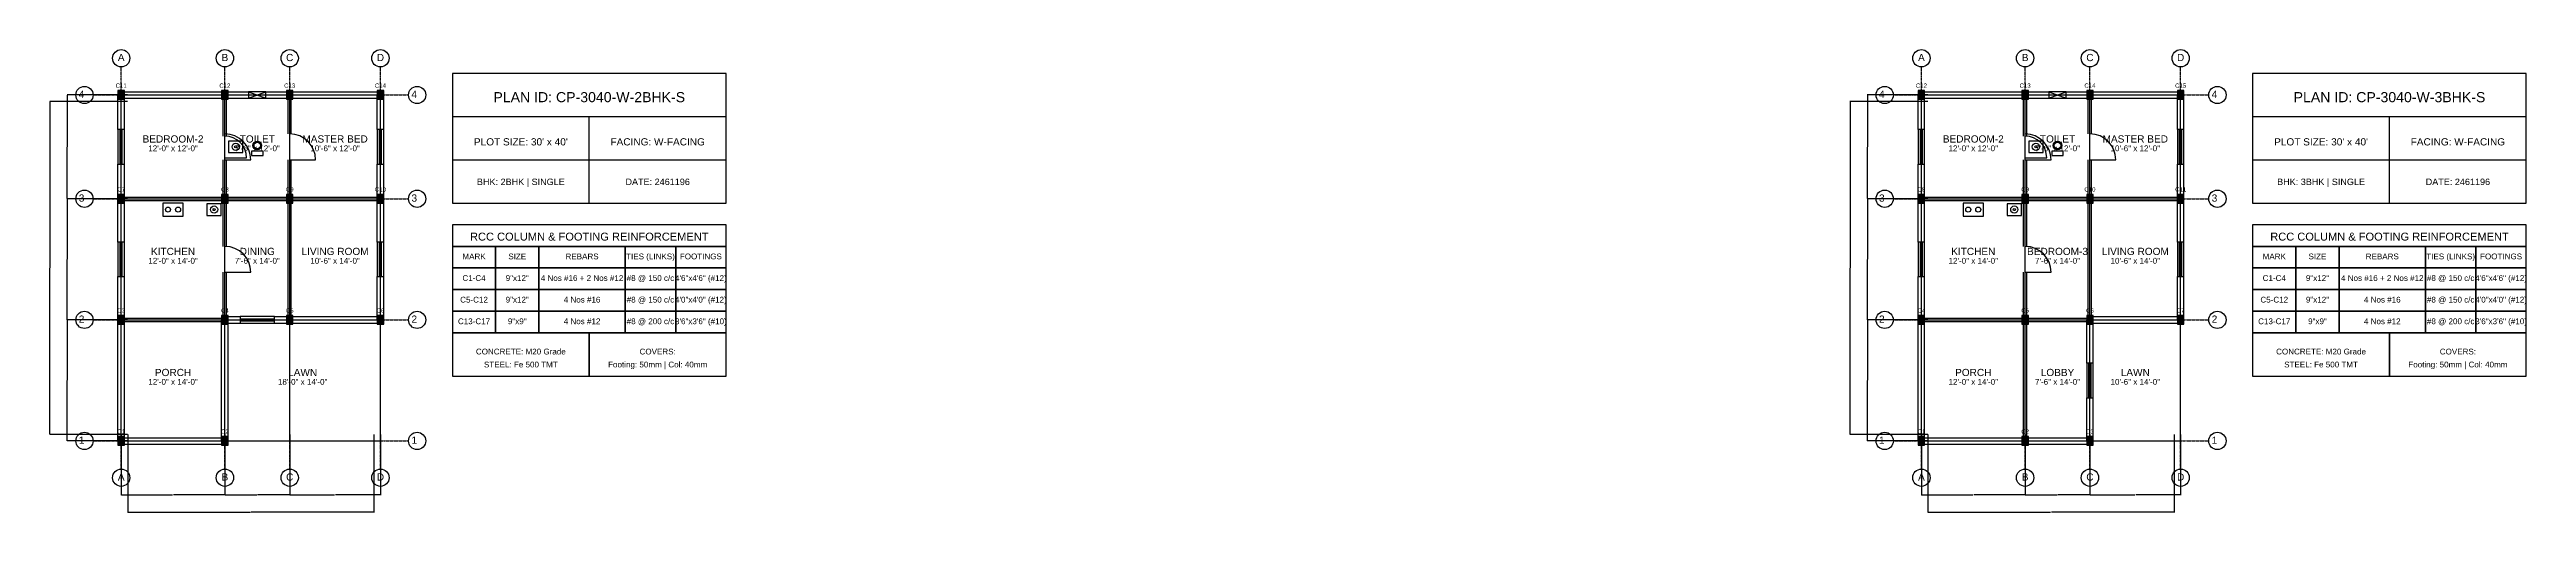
# Model space of a CAD drawing. Header units: inches. Extents: x -134 to 23580, y -99 to 23207.
# Drawn here: x 12400 to 15840, y 2401 to 3043 of the extents above; entities that cross this region are included whole.
import ezdxf
from ezdxf.enums import TextEntityAlignment as Align

# ---------------------------------------------------------------- set-up
doc = ezdxf.new("R2010")
doc.units = ezdxf.units.IN
doc.header["$MEASUREMENT"] = 0
doc.linetypes.add('CENTER', pattern=[2, 1.25, -0.25, 0.25, -0.25])
for name, color, linetype in [('A-COL-HATCH', 251, 'Continuous'), ('A-COLUMN', 1, 'Continuous'), ('A-DIM', 5, 'Continuous'), ('A-DOOR', 30, 'Continuous'), ('A-FIXTURE', 8, 'Continuous'), ('A-TEXT', 2, 'Continuous'), ('A-WALL-EXT', 7, 'Continuous'), ('A-WALL-INT', 9, 'Continuous'), ('A-WINDOW', 4, 'Continuous'), ('S-BEAM-FRAMING', 2, 'Continuous'), ('S-BUBBLE', 4, 'Continuous'), ('S-GRID-CENTER', 8, 'CENTER'), ('S-TABLE', 7, 'Continuous'), ('S-TEXT', 3, 'Continuous')]:
    doc.layers.add(name, color=color, linetype=linetype)
doc.styles.get("Standard").update_dxf_attribs({"font": 'arial.ttf'})
doc.dimstyles.get("Standard").update_dxf_attribs({"dimtxt": 0.18, "dimasz": 0.18, "dimexe": 0.18, "dimexo": 0.0625, "dimgap": 0.09, "dimtad": 0, "dimtih": 1, "dimtoh": 1, "dimdec": 4, "dimzin": 0, "dimdsep": 46, "dimtxsty": 'Standard', "dimcen": 0.09, "dimadec": 0, "dimazin": 0, "dimtfac": 1, "dimtdec": 4, "dimtofl": 0, "dimtmove": 0, "dimatfit": 3, "dimfxl": 1, "dimtolj": 1, "dimtzin": 0, "dimarcsym": 0})

# ---------------------------------------------------------------- blocks, each defined once
blk = doc.blocks.new('*D171')
at = {"layer": 'A-DIM', "color": 0, "lineweight": -2, "transparency": 16777216}
for p, q in [((12500, 2508.9), (12500, 2424.8)), ((12644, 2508.9), (12644, 2424.8)), ((12500.2, 2425), (12571.4, 2425)), ((12643.8, 2425), (12572.6, 2425))]:
    blk.add_line(p, q, dxfattribs=at)
at = {"layer": 'A-DIM', "color": 0, "transparency": 16777216}
for points in [[(12500.2, 2425), (12500.2, 2425), (12500, 2425)], [(12643.8, 2425), (12643.8, 2425), (12644, 2425)]]:
    blk.add_solid(points, dxfattribs=at)
at = {"layer": 'Defpoints', "color": 0, "transparency": 16777216}
for p in [(12500, 2509), (12644, 2509), (12644, 2425)]:
    blk.add_point(p, dxfattribs=at)
at = {"layer": 'A-DIM', "color": 0, "transparency": 16777216, "insert": (12572, 2425), "char_height": 0.18, "attachment_point": 5}
blk.add_mtext('\\A1;144.0000', dxfattribs=at)
blk = doc.blocks.new('*D172')
at = {"layer": 'A-DIM', "color": 0, "lineweight": -2, "transparency": 16777216}
for p, q in [((12644, 2508.9), (12644, 2424.8)), ((12734, 2508.9), (12734, 2424.8)), ((12644.2, 2425), (12688.5, 2425)), ((12733.8, 2425), (12689.5, 2425))]:
    blk.add_line(p, q, dxfattribs=at)
at = {"layer": 'A-DIM', "color": 0, "transparency": 16777216}
for points in [[(12644.2, 2425), (12644.2, 2425), (12644, 2425)], [(12733.8, 2425), (12733.8, 2425), (12734, 2425)]]:
    blk.add_solid(points, dxfattribs=at)
at = {"layer": 'Defpoints', "color": 0, "transparency": 16777216}
for p in [(12644, 2509), (12734, 2509), (12734, 2425)]:
    blk.add_point(p, dxfattribs=at)
at = {"layer": 'A-DIM', "color": 0, "transparency": 16777216, "insert": (12689, 2425), "char_height": 0.18, "attachment_point": 5}
blk.add_mtext('\\A1;90.0000', dxfattribs=at)
blk = doc.blocks.new('*D173')
at = {"layer": 'A-DIM', "color": 0, "lineweight": -2, "transparency": 16777216}
for p, q in [((12734, 2508.9), (12734, 2424.8)), ((12860, 2508.9), (12860, 2424.8)), ((12734.2, 2425), (12796.4, 2425)), ((12859.8, 2425), (12797.6, 2425))]:
    blk.add_line(p, q, dxfattribs=at)
at = {"layer": 'A-DIM', "color": 0, "transparency": 16777216}
for points in [[(12734.2, 2425), (12734.2, 2425), (12734, 2425)], [(12859.8, 2425), (12859.8, 2425), (12860, 2425)]]:
    blk.add_solid(points, dxfattribs=at)
at = {"layer": 'Defpoints', "color": 0, "transparency": 16777216}
for p in [(12734, 2509), (12860, 2509), (12860, 2425)]:
    blk.add_point(p, dxfattribs=at)
at = {"layer": 'A-DIM', "color": 0, "transparency": 16777216, "insert": (12797, 2425), "char_height": 0.18, "attachment_point": 5}
blk.add_mtext('\\A1;126.0000', dxfattribs=at)
blk = doc.blocks.new('*D174')
at = {"layer": 'A-DIM', "color": 0, "lineweight": -2, "transparency": 16777216}
for p, q in [((12509, 2508.9), (12509, 2400.8)), ((12851, 2508.9), (12851, 2400.8)), ((12509.2, 2401), (12679.4, 2401)), ((12850.8, 2401), (12680.6, 2401))]:
    blk.add_line(p, q, dxfattribs=at)
at = {"layer": 'A-DIM', "color": 0, "transparency": 16777216}
for points in [[(12509.2, 2401), (12509.2, 2401), (12509, 2401)], [(12850.8, 2401), (12850.8, 2401), (12851, 2401)]]:
    blk.add_solid(points, dxfattribs=at)
at = {"layer": 'Defpoints', "color": 0, "transparency": 16777216}
for p in [(12509, 2509), (12851, 2509), (12851, 2401)]:
    blk.add_point(p, dxfattribs=at)
at = {"layer": 'A-DIM', "color": 0, "transparency": 16777216, "insert": (12680, 2401), "char_height": 0.18, "attachment_point": 5}
blk.add_mtext('\\A1;342.0000', dxfattribs=at)
blk = doc.blocks.new('*D175')
at = {"layer": 'A-DIM', "color": 0, "lineweight": -2, "transparency": 16777216}
for p, q in [((12508.9, 2668), (12424.8, 2668)), ((12425, 2667.8), (12425, 2584.2)), ((12425, 2500.2), (12425, 2583.8)), ((12508.9, 2500), (12424.8, 2500))]:
    blk.add_line(p, q, dxfattribs=at)
at = {"layer": 'A-DIM', "color": 0, "transparency": 16777216}
for points in [[(12425, 2667.8), (12425, 2667.8), (12425, 2668)], [(12425, 2500.2), (12425, 2500.2), (12425, 2500)]]:
    blk.add_solid(points, dxfattribs=at)
at = {"layer": 'Defpoints', "color": 0, "transparency": 16777216}
for p in [(12425, 2668), (12509, 2668), (12509, 2500)]:
    blk.add_point(p, dxfattribs=at)
at = {"layer": 'A-DIM', "color": 0, "transparency": 16777216, "insert": (12425, 2584), "char_height": 0.18, "attachment_point": 5}
blk.add_mtext('\\A1;168.0000', dxfattribs=at)
blk = doc.blocks.new('*D176')
at = {"layer": 'A-DIM', "color": 0, "lineweight": -2, "transparency": 16777216}
for p, q in [((12508.9, 2836), (12424.8, 2836)), ((12425, 2835.8), (12425, 2752.2)), ((12425, 2668.2), (12425, 2751.8)), ((12508.9, 2668), (12424.8, 2668))]:
    blk.add_line(p, q, dxfattribs=at)
at = {"layer": 'A-DIM', "color": 0, "transparency": 16777216}
for points in [[(12425, 2835.8), (12425, 2835.8), (12425, 2836)], [(12425, 2668.2), (12425, 2668.2), (12425, 2668)]]:
    blk.add_solid(points, dxfattribs=at)
at = {"layer": 'Defpoints', "color": 0, "transparency": 16777216}
for p in [(12425, 2836), (12509, 2836), (12509, 2668)]:
    blk.add_point(p, dxfattribs=at)
at = {"layer": 'A-DIM', "color": 0, "transparency": 16777216, "insert": (12425, 2752), "char_height": 0.18, "attachment_point": 5}
blk.add_mtext('\\A1;168.0000', dxfattribs=at)
blk = doc.blocks.new('*D177')
at = {"layer": 'A-DIM', "color": 0, "lineweight": -2, "transparency": 16777216}
for p, q in [((12508.9, 2980), (12424.8, 2980)), ((12425, 2979.8), (12425, 2908.2)), ((12425, 2836.2), (12425, 2907.8)), ((12508.9, 2836), (12424.8, 2836))]:
    blk.add_line(p, q, dxfattribs=at)
at = {"layer": 'A-DIM', "color": 0, "transparency": 16777216}
for points in [[(12425, 2979.8), (12425, 2979.8), (12425, 2980)], [(12425, 2836.2), (12425, 2836.2), (12425, 2836)]]:
    blk.add_solid(points, dxfattribs=at)
at = {"layer": 'Defpoints', "color": 0, "transparency": 16777216}
for p in [(12425, 2980), (12509, 2980), (12509, 2836)]:
    blk.add_point(p, dxfattribs=at)
at = {"layer": 'A-DIM', "color": 0, "transparency": 16777216, "insert": (12425, 2908), "char_height": 0.18, "attachment_point": 5}
blk.add_mtext('\\A1;144.0000', dxfattribs=at)
blk = doc.blocks.new('*D178')
at = {"layer": 'A-DIM', "color": 0, "lineweight": -2, "transparency": 16777216}
for p, q in [((12508.9, 2971), (12400.8, 2971)), ((12401, 2970.8), (12401, 2740.2)), ((12401, 2509.2), (12401, 2739.8)), ((12508.9, 2509), (12400.8, 2509))]:
    blk.add_line(p, q, dxfattribs=at)
at = {"layer": 'A-DIM', "color": 0, "transparency": 16777216}
for points in [[(12401, 2970.8), (12401, 2970.8), (12401, 2971)], [(12401, 2509.2), (12401, 2509.2), (12401, 2509)]]:
    blk.add_solid(points, dxfattribs=at)
at = {"layer": 'Defpoints', "color": 0, "transparency": 16777216}
for p in [(12401, 2971), (12509, 2971), (12509, 2509)]:
    blk.add_point(p, dxfattribs=at)
at = {"layer": 'A-DIM', "color": 0, "transparency": 16777216, "insert": (12401, 2740), "char_height": 0.18, "attachment_point": 5}
blk.add_mtext('\\A1;462.0000', dxfattribs=at)
blk = doc.blocks.new('*D179')
at = {"layer": 'A-DIM', "color": 0, "lineweight": -2, "transparency": 16777216}
for p, q in [((15000, 2508.9), (15000, 2424.8)), ((15144, 2508.9), (15144, 2424.8)), ((15000.2, 2425), (15071.4, 2425)), ((15143.8, 2425), (15072.6, 2425))]:
    blk.add_line(p, q, dxfattribs=at)
at = {"layer": 'A-DIM', "color": 0, "transparency": 16777216}
for points in [[(15000.2, 2425), (15000.2, 2425), (15000, 2425)], [(15143.8, 2425), (15143.8, 2425), (15144, 2425)]]:
    blk.add_solid(points, dxfattribs=at)
at = {"layer": 'Defpoints', "color": 0, "transparency": 16777216}
for p in [(15000, 2509), (15144, 2509), (15144, 2425)]:
    blk.add_point(p, dxfattribs=at)
at = {"layer": 'A-DIM', "color": 0, "transparency": 16777216, "insert": (15072, 2425), "char_height": 0.18, "attachment_point": 5}
blk.add_mtext('\\A1;144.0000', dxfattribs=at)
blk = doc.blocks.new('*D180')
at = {"layer": 'A-DIM', "color": 0, "lineweight": -2, "transparency": 16777216}
for p, q in [((15144, 2508.9), (15144, 2424.8)), ((15234, 2508.9), (15234, 2424.8)), ((15144.2, 2425), (15188.5, 2425)), ((15233.8, 2425), (15189.5, 2425))]:
    blk.add_line(p, q, dxfattribs=at)
at = {"layer": 'A-DIM', "color": 0, "transparency": 16777216}
for points in [[(15144.2, 2425), (15144.2, 2425), (15144, 2425)], [(15233.8, 2425), (15233.8, 2425), (15234, 2425)]]:
    blk.add_solid(points, dxfattribs=at)
at = {"layer": 'Defpoints', "color": 0, "transparency": 16777216}
for p in [(15144, 2509), (15234, 2509), (15234, 2425)]:
    blk.add_point(p, dxfattribs=at)
at = {"layer": 'A-DIM', "color": 0, "transparency": 16777216, "insert": (15189, 2425), "char_height": 0.18, "attachment_point": 5}
blk.add_mtext('\\A1;90.0000', dxfattribs=at)
blk = doc.blocks.new('*D181')
at = {"layer": 'A-DIM', "color": 0, "lineweight": -2, "transparency": 16777216}
for p, q in [((15234, 2508.9), (15234, 2424.8)), ((15360, 2508.9), (15360, 2424.8)), ((15234.2, 2425), (15296.4, 2425)), ((15359.8, 2425), (15297.6, 2425))]:
    blk.add_line(p, q, dxfattribs=at)
at = {"layer": 'A-DIM', "color": 0, "transparency": 16777216}
for points in [[(15234.2, 2425), (15234.2, 2425), (15234, 2425)], [(15359.8, 2425), (15359.8, 2425), (15360, 2425)]]:
    blk.add_solid(points, dxfattribs=at)
at = {"layer": 'Defpoints', "color": 0, "transparency": 16777216}
for p in [(15234, 2509), (15360, 2509), (15360, 2425)]:
    blk.add_point(p, dxfattribs=at)
at = {"layer": 'A-DIM', "color": 0, "transparency": 16777216, "insert": (15297, 2425), "char_height": 0.18, "attachment_point": 5}
blk.add_mtext('\\A1;126.0000', dxfattribs=at)
blk = doc.blocks.new('*D182')
at = {"layer": 'A-DIM', "color": 0, "lineweight": -2, "transparency": 16777216}
for p, q in [((15009, 2508.9), (15009, 2400.8)), ((15351, 2508.9), (15351, 2400.8)), ((15009.2, 2401), (15179.4, 2401)), ((15350.8, 2401), (15180.6, 2401))]:
    blk.add_line(p, q, dxfattribs=at)
at = {"layer": 'A-DIM', "color": 0, "transparency": 16777216}
for points in [[(15009.2, 2401), (15009.2, 2401), (15009, 2401)], [(15350.8, 2401), (15350.8, 2401), (15351, 2401)]]:
    blk.add_solid(points, dxfattribs=at)
at = {"layer": 'Defpoints', "color": 0, "transparency": 16777216}
for p in [(15009, 2509), (15351, 2509), (15351, 2401)]:
    blk.add_point(p, dxfattribs=at)
at = {"layer": 'A-DIM', "color": 0, "transparency": 16777216, "insert": (15180, 2401), "char_height": 0.18, "attachment_point": 5}
blk.add_mtext('\\A1;342.0000', dxfattribs=at)
blk = doc.blocks.new('*D183')
at = {"layer": 'A-DIM', "color": 0, "lineweight": -2, "transparency": 16777216}
for p, q in [((15008.9, 2668), (14924.8, 2668)), ((14925, 2667.8), (14925, 2584.2)), ((14925, 2500.2), (14925, 2583.8)), ((15008.9, 2500), (14924.8, 2500))]:
    blk.add_line(p, q, dxfattribs=at)
at = {"layer": 'A-DIM', "color": 0, "transparency": 16777216}
for points in [[(14925, 2667.8), (14925, 2667.8), (14925, 2668)], [(14925, 2500.2), (14925, 2500.2), (14925, 2500)]]:
    blk.add_solid(points, dxfattribs=at)
at = {"layer": 'Defpoints', "color": 0, "transparency": 16777216}
for p in [(14925, 2668), (15009, 2668), (15009, 2500)]:
    blk.add_point(p, dxfattribs=at)
at = {"layer": 'A-DIM', "color": 0, "transparency": 16777216, "insert": (14925, 2584), "char_height": 0.18, "attachment_point": 5}
blk.add_mtext('\\A1;168.0000', dxfattribs=at)
blk = doc.blocks.new('*D184')
at = {"layer": 'A-DIM', "color": 0, "lineweight": -2, "transparency": 16777216}
for p, q in [((15008.9, 2836), (14924.8, 2836)), ((14925, 2835.8), (14925, 2752.2)), ((14925, 2668.2), (14925, 2751.8)), ((15008.9, 2668), (14924.8, 2668))]:
    blk.add_line(p, q, dxfattribs=at)
at = {"layer": 'A-DIM', "color": 0, "transparency": 16777216}
for points in [[(14925, 2835.8), (14925, 2835.8), (14925, 2836)], [(14925, 2668.2), (14925, 2668.2), (14925, 2668)]]:
    blk.add_solid(points, dxfattribs=at)
at = {"layer": 'Defpoints', "color": 0, "transparency": 16777216}
for p in [(14925, 2836), (15009, 2836), (15009, 2668)]:
    blk.add_point(p, dxfattribs=at)
at = {"layer": 'A-DIM', "color": 0, "transparency": 16777216, "insert": (14925, 2752), "char_height": 0.18, "attachment_point": 5}
blk.add_mtext('\\A1;168.0000', dxfattribs=at)
blk = doc.blocks.new('*D185')
at = {"layer": 'A-DIM', "color": 0, "lineweight": -2, "transparency": 16777216}
for p, q in [((15008.9, 2980), (14924.8, 2980)), ((14925, 2979.8), (14925, 2908.2)), ((14925, 2836.2), (14925, 2907.8)), ((15008.9, 2836), (14924.8, 2836))]:
    blk.add_line(p, q, dxfattribs=at)
at = {"layer": 'A-DIM', "color": 0, "transparency": 16777216}
for points in [[(14925, 2979.8), (14925, 2979.8), (14925, 2980)], [(14925, 2836.2), (14925, 2836.2), (14925, 2836)]]:
    blk.add_solid(points, dxfattribs=at)
at = {"layer": 'Defpoints', "color": 0, "transparency": 16777216}
for p in [(14925, 2980), (15009, 2980), (15009, 2836)]:
    blk.add_point(p, dxfattribs=at)
at = {"layer": 'A-DIM', "color": 0, "transparency": 16777216, "insert": (14925, 2908), "char_height": 0.18, "attachment_point": 5}
blk.add_mtext('\\A1;144.0000', dxfattribs=at)
blk = doc.blocks.new('*D186')
at = {"layer": 'A-DIM', "color": 0, "lineweight": -2, "transparency": 16777216}
for p, q in [((15008.9, 2971), (14900.8, 2971)), ((14901, 2970.8), (14901, 2740.2)), ((14901, 2509.2), (14901, 2739.8)), ((15008.9, 2509), (14900.8, 2509))]:
    blk.add_line(p, q, dxfattribs=at)
at = {"layer": 'A-DIM', "color": 0, "transparency": 16777216}
for points in [[(14901, 2970.8), (14901, 2970.8), (14901, 2971)], [(14901, 2509.2), (14901, 2509.2), (14901, 2509)]]:
    blk.add_solid(points, dxfattribs=at)
at = {"layer": 'Defpoints', "color": 0, "transparency": 16777216}
for p in [(14901, 2971), (15009, 2971), (15009, 2509)]:
    blk.add_point(p, dxfattribs=at)
at = {"layer": 'A-DIM', "color": 0, "transparency": 16777216, "insert": (14901, 2740), "char_height": 0.18, "attachment_point": 5}
blk.add_mtext('\\A1;462.0000', dxfattribs=at)

msp = doc.modelspace()

# ---------------------------------------------------------------- linework, layer by layer
at = {"layer": 'A-COL-HATCH'}
for points in [[(12495.5, 2974), (12504.5, 2974), (12495.5, 2986), (12504.5, 2986)], [(12639.5, 2974), (12648.5, 2974), (12639.5, 2986), (12648.5, 2986)], [(12729.5, 2974), (12738.5, 2974), (12729.5, 2986), (12738.5, 2986)], [(12855.5, 2974), (12864.5, 2974), (12855.5, 2986), (12864.5, 2986)], [(14995.5, 2974), (15004.5, 2974), (14995.5, 2986), (15004.5, 2986)], [(15139.5, 2974), (15148.5, 2974), (15139.5, 2986), (15148.5, 2986)], [(15229.5, 2974), (15238.5, 2974), (15229.5, 2986), (15238.5, 2986)], [(15355.5, 2974), (15364.5, 2974), (15355.5, 2986), (15364.5, 2986)], [(12495.5, 2830), (12504.5, 2830), (12495.5, 2842), (12504.5, 2842)], [(12639.5, 2830), (12648.5, 2830), (12639.5, 2842), (12648.5, 2842)], [(12729.5, 2830), (12738.5, 2830), (12729.5, 2842), (12738.5, 2842)], [(12855.5, 2830), (12864.5, 2830), (12855.5, 2842), (12864.5, 2842)], [(14995.5, 2830), (15004.5, 2830), (14995.5, 2842), (15004.5, 2842)], [(15139.5, 2830), (15148.5, 2830), (15139.5, 2842), (15148.5, 2842)], [(15229.5, 2830), (15238.5, 2830), (15229.5, 2842), (15238.5, 2842)], [(15355.5, 2830), (15364.5, 2830), (15355.5, 2842), (15364.5, 2842)], [(12495.5, 2662), (12504.5, 2662), (12495.5, 2674), (12504.5, 2674)], [(12639.5, 2662), (12648.5, 2662), (12639.5, 2674), (12648.5, 2674)], [(12729.5, 2662), (12738.5, 2662), (12729.5, 2674), (12738.5, 2674)], [(12855.5, 2662), (12864.5, 2662), (12855.5, 2674), (12864.5, 2674)], [(14995.5, 2662), (15004.5, 2662), (14995.5, 2674), (15004.5, 2674)], [(15139.5, 2662), (15148.5, 2662), (15139.5, 2674), (15148.5, 2674)], [(15229.5, 2662), (15238.5, 2662), (15229.5, 2674), (15238.5, 2674)], [(15355.5, 2662), (15364.5, 2662), (15355.5, 2674), (15364.5, 2674)], [(12495.5, 2494), (12504.5, 2494), (12495.5, 2506), (12504.5, 2506)], [(12639.5, 2494), (12648.5, 2494), (12639.5, 2506), (12648.5, 2506)], [(14995.5, 2494), (15004.5, 2494), (14995.5, 2506), (15004.5, 2506)], [(15139.5, 2494), (15148.5, 2494), (15139.5, 2506), (15148.5, 2506)], [(15229.5, 2494), (15238.5, 2494), (15229.5, 2506), (15238.5, 2506)]]:
    msp.add_solid(points, dxfattribs=at)
at = {"layer": 'A-COLUMN'}
for points in [[(12495.5, 2974), (12504.5, 2974), (12504.5, 2986), (12495.5, 2986)], [(12639.5, 2974), (12648.5, 2974), (12648.5, 2986), (12639.5, 2986)], [(12729.5, 2974), (12738.5, 2974), (12738.5, 2986), (12729.5, 2986)], [(12855.5, 2974), (12864.5, 2974), (12864.5, 2986), (12855.5, 2986)], [(14995.5, 2974), (15004.5, 2974), (15004.5, 2986), (14995.5, 2986)], [(15139.5, 2974), (15148.5, 2974), (15148.5, 2986), (15139.5, 2986)], [(15229.5, 2974), (15238.5, 2974), (15238.5, 2986), (15229.5, 2986)], [(15355.5, 2974), (15364.5, 2974), (15364.5, 2986), (15355.5, 2986)], [(12495.5, 2830), (12504.5, 2830), (12504.5, 2842), (12495.5, 2842)], [(12639.5, 2830), (12648.5, 2830), (12648.5, 2842), (12639.5, 2842)], [(12729.5, 2830), (12738.5, 2830), (12738.5, 2842), (12729.5, 2842)], [(12855.5, 2830), (12864.5, 2830), (12864.5, 2842), (12855.5, 2842)], [(14995.5, 2830), (15004.5, 2830), (15004.5, 2842), (14995.5, 2842)], [(15139.5, 2830), (15148.5, 2830), (15148.5, 2842), (15139.5, 2842)], [(15229.5, 2830), (15238.5, 2830), (15238.5, 2842), (15229.5, 2842)], [(15355.5, 2830), (15364.5, 2830), (15364.5, 2842), (15355.5, 2842)], [(12495.5, 2662), (12504.5, 2662), (12504.5, 2674), (12495.5, 2674)], [(12639.5, 2662), (12648.5, 2662), (12648.5, 2674), (12639.5, 2674)], [(12729.5, 2662), (12738.5, 2662), (12738.5, 2674), (12729.5, 2674)], [(12855.5, 2662), (12864.5, 2662), (12864.5, 2674), (12855.5, 2674)], [(14995.5, 2662), (15004.5, 2662), (15004.5, 2674), (14995.5, 2674)], [(15139.5, 2662), (15148.5, 2662), (15148.5, 2674), (15139.5, 2674)], [(15229.5, 2662), (15238.5, 2662), (15238.5, 2674), (15229.5, 2674)], [(15355.5, 2662), (15364.5, 2662), (15364.5, 2674), (15355.5, 2674)], [(12495.5, 2494), (12504.5, 2494), (12504.5, 2506), (12495.5, 2506)], [(12639.5, 2494), (12648.5, 2494), (12648.5, 2506), (12639.5, 2506)], [(14995.5, 2494), (15004.5, 2494), (15004.5, 2506), (14995.5, 2506)], [(15139.5, 2494), (15148.5, 2494), (15148.5, 2506), (15139.5, 2506)], [(15229.5, 2494), (15238.5, 2494), (15238.5, 2506), (15229.5, 2506)]]:
    msp.add_lwpolyline(points, close=True, dxfattribs=at)
at = {"layer": 'A-DOOR'}
for p, q in [((12644, 2893), (12674, 2893)), ((12644, 2890), (12680, 2890)), ((12734, 2890), (12770, 2890)), ((15144, 2893), (15174, 2893)), ((15144, 2890), (15180, 2890)), ((15234, 2890), (15270, 2890)), ((12644, 2734), (12680, 2734)), ((15144, 2734), (15180, 2734)), ((15144, 2734), (15180, 2734))]:
    msp.add_line(p, q, dxfattribs=at)
for centre, radius in [((12644, 2890), 36), ((12734, 2890), 36), ((15144, 2890), 36), ((15234, 2890), 36), ((12644, 2893), 30), ((15144, 2893), 30), ((12644, 2734), 36), ((15144, 2734), 36), ((15144, 2734), 36)]:
    msp.add_arc(centre, radius, 0, 90, dxfattribs=at)
at = {"layer": 'A-FIXTURE'}
for points in [[(12649, 2900), (12669, 2900), (12669, 2916), (12649, 2916)], [(12681, 2896), (12697, 2896), (12697, 2902), (12681, 2902)], [(15149, 2900), (15169, 2900), (15169, 2916), (15149, 2916)], [(15181, 2896), (15197, 2896), (15197, 2902), (15181, 2902)], [(12558, 2812), (12586, 2812), (12586, 2830), (12558, 2830)], [(12619, 2813), (12639, 2813), (12639, 2829), (12619, 2829)], [(15058, 2812), (15086, 2812), (15086, 2830), (15058, 2830)], [(15119, 2813), (15139, 2813), (15139, 2829), (15119, 2829)]]:
    msp.add_lwpolyline(points, close=True, dxfattribs=at)
for centre, radius in [((12659, 2908), 5), ((12659, 2908), 1.5), ((12689, 2910), 6), ((12689, 2910), 4.5), ((15159, 2908), 5), ((15159, 2908), 1.5), ((15189, 2910), 6), ((15189, 2910), 4.5), ((12565, 2821), 3.5), ((12579, 2821), 3.5), ((12629, 2821), 5), ((12629, 2821), 1.5), ((15065, 2821), 3.5), ((15079, 2821), 3.5), ((15129, 2821), 5), ((15129, 2821), 1.5)]:
    msp.add_circle(centre, radius, dxfattribs=at)
at = {"layer": 'A-WALL-EXT'}
for p, q in [((12495.5, 2932), (12495.5, 2980)), ((12500, 2984.5), (12644, 2984.5)), ((12500, 2975.5), (12644, 2975.5)), ((12504.5, 2932), (12504.5, 2980)), ((12644, 2984.5), (12677, 2984.5)), ((12644, 2975.5), (12677, 2975.5)), ((12701, 2984.5), (12734, 2984.5)), ((12701, 2975.5), (12734, 2975.5)), ((12734, 2984.5), (12860, 2984.5)), ((12734, 2975.5), (12860, 2975.5)), ((12855.5, 2932), (12855.5, 2980)), ((12864.5, 2932), (12864.5, 2980)), ((14995.5, 2932), (14995.5, 2980)), ((15000, 2984.5), (15144, 2984.5)), ((15000, 2975.5), (15144, 2975.5)), ((15004.5, 2932), (15004.5, 2980)), ((15144, 2984.5), (15177, 2984.5)), ((15144, 2975.5), (15177, 2975.5)), ((15201, 2984.5), (15234, 2984.5)), ((15201, 2975.5), (15234, 2975.5)), ((15234, 2984.5), (15360, 2984.5)), ((15234, 2975.5), (15360, 2975.5)), ((15355.5, 2932), (15355.5, 2980)), ((15364.5, 2932), (15364.5, 2980)), ((12960, 2950), (13340, 2950)), ((13150, 2830), (13150, 2950)), ((15460, 2950), (15840, 2950)), ((15650, 2830), (15650, 2950)), ((12960, 2890), (13340, 2890)), ((15460, 2890), (15840, 2890)), ((12495.5, 2836), (12495.5, 2884)), ((12504.5, 2836), (12504.5, 2884)), ((12855.5, 2836), (12855.5, 2884)), ((12864.5, 2836), (12864.5, 2884)), ((14995.5, 2836), (14995.5, 2884)), ((15004.5, 2836), (15004.5, 2884)), ((15355.5, 2836), (15355.5, 2884)), ((15364.5, 2836), (15364.5, 2884)), ((12495.5, 2776), (12495.5, 2836)), ((12504.5, 2776), (12504.5, 2836)), ((12855.5, 2776), (12855.5, 2836)), ((12864.5, 2776), (12864.5, 2836)), ((14995.5, 2776), (14995.5, 2836)), ((15004.5, 2776), (15004.5, 2836)), ((15355.5, 2776), (15355.5, 2836)), ((15364.5, 2776), (15364.5, 2836)), ((12495.5, 2668), (12495.5, 2728)), ((12504.5, 2668), (12504.5, 2728)), ((12855.5, 2668), (12855.5, 2728)), ((12864.5, 2668), (12864.5, 2728)), ((14995.5, 2668), (14995.5, 2728)), ((15004.5, 2668), (15004.5, 2728)), ((15355.5, 2668), (15355.5, 2728)), ((15364.5, 2668), (15364.5, 2728)), ((12495.5, 2500), (12495.5, 2668)), ((12504.5, 2500), (12504.5, 2668)), ((12639.5, 2500), (12639.5, 2668)), ((12644, 2672.5), (12665, 2672.5)), ((12644, 2663.5), (12665, 2663.5)), ((12648.5, 2500), (12648.5, 2668)), ((12713, 2672.5), (12734, 2672.5)), ((12713, 2663.5), (12734, 2663.5)), ((12734, 2672.5), (12860, 2672.5)), ((12734, 2663.5), (12860, 2663.5)), ((14995.5, 2500), (14995.5, 2668)), ((15004.5, 2500), (15004.5, 2668)), ((15229.5, 2608), (15229.5, 2668)), ((15234, 2672.5), (15360, 2672.5)), ((15234, 2663.5), (15360, 2663.5)), ((15238.5, 2608), (15238.5, 2668)), ((15229.5, 2500), (15229.5, 2560)), ((15238.5, 2500), (15238.5, 2560)), ((12500, 2504.5), (12644, 2504.5)), ((12500, 2495.5), (12644, 2495.5)), ((15000, 2504.5), (15144, 2504.5)), ((15000, 2495.5), (15144, 2495.5)), ((15144, 2504.5), (15234, 2504.5)), ((15144, 2495.5), (15234, 2495.5))]:
    msp.add_line(p, q, dxfattribs=at)
for points in [[(12960, 2830), (13340, 2830), (13340, 3010), (12960, 3010)], [(15460, 2830), (15840, 2830), (15840, 3010), (15460, 3010)]]:
    msp.add_lwpolyline(points, close=True, dxfattribs=at)
at = {"layer": 'A-WALL-INT'}
for p, q in [((12641.75, 2923), (12641.75, 2980)), ((12646.25, 2923), (12646.25, 2980)), ((12731.75, 2926), (12731.75, 2980)), ((12736.25, 2926), (12736.25, 2980)), ((15141.75, 2923), (15141.75, 2980)), ((15146.25, 2923), (15146.25, 2980)), ((15231.75, 2926), (15231.75, 2980)), ((15236.25, 2926), (15236.25, 2980)), ((12641.75, 2836), (12641.75, 2890)), ((12646.25, 2836), (12646.25, 2890)), ((12731.75, 2836), (12731.75, 2890)), ((12736.25, 2836), (12736.25, 2890)), ((15141.75, 2836), (15141.75, 2890)), ((15146.25, 2836), (15146.25, 2890)), ((15231.75, 2836), (15231.75, 2890)), ((15236.25, 2836), (15236.25, 2890)), ((12500, 2838.25), (12644, 2838.25)), ((12500, 2833.75), (12644, 2833.75)), ((12641.75, 2770), (12641.75, 2836)), ((12644, 2838.25), (12734, 2838.25)), ((12644, 2833.75), (12734, 2833.75)), ((12646.25, 2770), (12646.25, 2836)), ((12731.75, 2668), (12731.75, 2836)), ((12734, 2838.25), (12860, 2838.25)), ((12734, 2833.75), (12860, 2833.75)), ((12736.25, 2668), (12736.25, 2836)), ((15000, 2838.25), (15144, 2838.25)), ((15000, 2833.75), (15144, 2833.75)), ((15141.75, 2770), (15141.75, 2836)), ((15144, 2838.25), (15234, 2838.25)), ((15144, 2833.75), (15234, 2833.75)), ((15146.25, 2770), (15146.25, 2836)), ((15231.75, 2668), (15231.75, 2836)), ((15234, 2838.25), (15360, 2838.25)), ((15234, 2833.75), (15360, 2833.75)), ((15236.25, 2668), (15236.25, 2836)), ((12641.75, 2668), (12641.75, 2734)), ((12646.25, 2668), (12646.25, 2734)), ((15141.75, 2668), (15141.75, 2734)), ((15146.25, 2668), (15146.25, 2734)), ((12500, 2670.25), (12644, 2670.25)), ((12500, 2665.75), (12644, 2665.75)), ((15000, 2670.25), (15144, 2670.25)), ((15000, 2665.75), (15144, 2665.75)), ((15141.75, 2500), (15141.75, 2668)), ((15144, 2670.25), (15234, 2670.25)), ((15144, 2665.75), (15234, 2665.75)), ((15146.25, 2500), (15146.25, 2668))]:
    msp.add_line(p, q, dxfattribs=at)
at = {"layer": 'A-WINDOW'}
for p, q in [((12677, 2975.5), (12701, 2984.5)), ((12677, 2984.5), (12701, 2975.5)), ((15177, 2975.5), (15201, 2984.5)), ((15177, 2984.5), (15201, 2975.5)), ((12498.5, 2884), (12498.5, 2932)), ((12501.5, 2884), (12501.5, 2932)), ((12858.5, 2884), (12858.5, 2932)), ((12861.5, 2884), (12861.5, 2932)), ((14998.5, 2884), (14998.5, 2932)), ((15001.5, 2884), (15001.5, 2932)), ((15358.5, 2884), (15358.5, 2932)), ((15361.5, 2884), (15361.5, 2932)), ((12498.5, 2728), (12498.5, 2776)), ((12501.5, 2728), (12501.5, 2776)), ((12858.5, 2728), (12858.5, 2776)), ((12861.5, 2728), (12861.5, 2776)), ((14998.5, 2728), (14998.5, 2776)), ((15001.5, 2728), (15001.5, 2776)), ((15358.5, 2728), (15358.5, 2776)), ((15361.5, 2728), (15361.5, 2776)), ((12665, 2669.5), (12713, 2669.5)), ((12665, 2666.5), (12713, 2666.5)), ((15232.5, 2560), (15232.5, 2608)), ((15235.5, 2560), (15235.5, 2608))]:
    msp.add_line(p, q, dxfattribs=at)
for points in [[(12677, 2975.5), (12701, 2975.5), (12701, 2984.5), (12677, 2984.5)], [(15177, 2975.5), (15201, 2975.5), (15201, 2984.5), (15177, 2984.5)], [(12495.5, 2884), (12504.5, 2884), (12504.5, 2932), (12495.5, 2932)], [(12855.5, 2884), (12864.5, 2884), (12864.5, 2932), (12855.5, 2932)], [(14995.5, 2884), (15004.5, 2884), (15004.5, 2932), (14995.5, 2932)], [(15355.5, 2884), (15364.5, 2884), (15364.5, 2932), (15355.5, 2932)], [(12495.5, 2728), (12504.5, 2728), (12504.5, 2776), (12495.5, 2776)], [(12855.5, 2728), (12864.5, 2728), (12864.5, 2776), (12855.5, 2776)], [(14995.5, 2728), (15004.5, 2728), (15004.5, 2776), (14995.5, 2776)], [(15355.5, 2728), (15364.5, 2728), (15364.5, 2776), (15355.5, 2776)], [(12665, 2663.5), (12713, 2663.5), (12713, 2672.5), (12665, 2672.5)], [(15229.5, 2560), (15238.5, 2560), (15238.5, 2608), (15229.5, 2608)]]:
    msp.add_lwpolyline(points, close=True, dxfattribs=at)
at = {"layer": 'S-BEAM-FRAMING'}
for p, q in [((12500, 2500), (12500, 2980)), ((12500, 2980), (12860, 2980)), ((12644, 2500), (12644, 2980)), ((12734, 2500), (12734, 2980)), ((12860, 2500), (12860, 2980)), ((15000, 2500), (15000, 2980)), ((15000, 2980), (15360, 2980)), ((15144, 2500), (15144, 2980)), ((15234, 2500), (15234, 2980)), ((15360, 2500), (15360, 2980)), ((12500, 2836), (12860, 2836)), ((15000, 2836), (15360, 2836)), ((12500, 2668), (12860, 2668)), ((15000, 2668), (15360, 2668)), ((12500, 2500), (12860, 2500)), ((15000, 2500), (15360, 2500))]:
    msp.add_line(p, q, dxfattribs=at)
at = {"layer": 'S-BUBBLE'}
for centre in [(12500, 3031), (12644, 3031), (12734, 3031), (12860, 3031), (15000, 3031), (15144, 3031), (15234, 3031), (15360, 3031), (12449, 2980), (12911, 2980), (14949, 2980), (15411, 2980), (12449, 2836), (12911, 2836), (14949, 2836), (15411, 2836), (12449, 2668), (12911, 2668), (14949, 2668), (15411, 2668), (12449, 2500), (12911, 2500), (14949, 2500), (15411, 2500), (12500, 2449), (12644, 2449), (12734, 2449), (12860, 2449), (15000, 2449), (15144, 2449), (15234, 2449), (15360, 2449)]:
    msp.add_circle(centre, 12, dxfattribs=at)
at = {"layer": 'S-GRID-CENTER'}
for p, q in [((12500, 2461), (12500, 3019)), ((12644, 2461), (12644, 3019)), ((12734, 2461), (12734, 3019)), ((12860, 2461), (12860, 3019)), ((15000, 2461), (15000, 3019)), ((15144, 2461), (15144, 3019)), ((15234, 2461), (15234, 3019)), ((15360, 2461), (15360, 3019)), ((12461, 2980), (12899, 2980)), ((14961, 2980), (15399, 2980)), ((12461, 2836), (12899, 2836)), ((14961, 2836), (15399, 2836)), ((12461, 2668), (12899, 2668)), ((14961, 2668), (15399, 2668)), ((12461, 2500), (12899, 2500)), ((14961, 2500), (15399, 2500))]:
    msp.add_line(p, q, dxfattribs=at)
at = {"layer": 'S-TABLE'}
for points in [[(12960, 2770), (13340, 2770), (13340, 2800), (12960, 2800)], [(15460, 2770), (15840, 2770), (15840, 2800), (15460, 2800)], [(12960, 2740), (13020, 2740), (13020, 2770), (12960, 2770)], [(13020, 2740), (13080, 2740), (13080, 2770), (13020, 2770)], [(13080, 2740), (13200, 2740), (13200, 2770), (13080, 2770)], [(13200, 2740), (13270, 2740), (13270, 2770), (13200, 2770)], [(13270, 2740), (13340, 2740), (13340, 2770), (13270, 2770)], [(15460, 2740), (15520, 2740), (15520, 2770), (15460, 2770)], [(15520, 2740), (15580, 2740), (15580, 2770), (15520, 2770)], [(15580, 2740), (15700, 2740), (15700, 2770), (15580, 2770)], [(15700, 2740), (15770, 2740), (15770, 2770), (15700, 2770)], [(15770, 2740), (15840, 2740), (15840, 2770), (15770, 2770)], [(12960, 2710), (13020, 2710), (13020, 2740), (12960, 2740)], [(13020, 2710), (13080, 2710), (13080, 2740), (13020, 2740)], [(13080, 2710), (13200, 2710), (13200, 2740), (13080, 2740)], [(13200, 2710), (13270, 2710), (13270, 2740), (13200, 2740)], [(13270, 2710), (13340, 2710), (13340, 2740), (13270, 2740)], [(15460, 2710), (15520, 2710), (15520, 2740), (15460, 2740)], [(15520, 2710), (15580, 2710), (15580, 2740), (15520, 2740)], [(15580, 2710), (15700, 2710), (15700, 2740), (15580, 2740)], [(15700, 2710), (15770, 2710), (15770, 2740), (15700, 2740)], [(15770, 2710), (15840, 2710), (15840, 2740), (15770, 2740)], [(12960, 2680), (13020, 2680), (13020, 2710), (12960, 2710)], [(13020, 2680), (13080, 2680), (13080, 2710), (13020, 2710)], [(13080, 2680), (13200, 2680), (13200, 2710), (13080, 2710)], [(13200, 2680), (13270, 2680), (13270, 2710), (13200, 2710)], [(13270, 2680), (13340, 2680), (13340, 2710), (13270, 2710)], [(15460, 2680), (15520, 2680), (15520, 2710), (15460, 2710)], [(15520, 2680), (15580, 2680), (15580, 2710), (15520, 2710)], [(15580, 2680), (15700, 2680), (15700, 2710), (15580, 2710)], [(15700, 2680), (15770, 2680), (15770, 2710), (15700, 2710)], [(15770, 2680), (15840, 2680), (15840, 2710), (15770, 2710)], [(12960, 2650), (13020, 2650), (13020, 2680), (12960, 2680)], [(12960, 2590), (13150, 2590), (13150, 2650), (12960, 2650)], [(13020, 2650), (13080, 2650), (13080, 2680), (13020, 2680)], [(13080, 2650), (13200, 2650), (13200, 2680), (13080, 2680)], [(13150, 2590), (13340, 2590), (13340, 2650), (13150, 2650)], [(13200, 2650), (13270, 2650), (13270, 2680), (13200, 2680)], [(13270, 2650), (13340, 2650), (13340, 2680), (13270, 2680)], [(15460, 2650), (15520, 2650), (15520, 2680), (15460, 2680)], [(15460, 2590), (15650, 2590), (15650, 2650), (15460, 2650)], [(15520, 2650), (15580, 2650), (15580, 2680), (15520, 2680)], [(15580, 2650), (15700, 2650), (15700, 2680), (15580, 2680)], [(15650, 2590), (15840, 2590), (15840, 2650), (15650, 2650)], [(15700, 2650), (15770, 2650), (15770, 2680), (15700, 2680)], [(15770, 2650), (15840, 2650), (15840, 2680), (15770, 2680)]]:
    msp.add_lwpolyline(points, close=True, dxfattribs=at)

# ---------------------------------------------------------------- texts
at = {"layer": 'A-TEXT'}
for s, height, p in [('C11', 6, (12500, 2990)), ('C12', 6, (12644, 2990)), ('C13', 6, (12734, 2990)), ('C14', 6, (12860, 2990)), ('C12', 6, (15000, 2990)), ('C13', 6, (15144, 2990)), ('C14', 6, (15234, 2990)), ('C15', 6, (15360, 2990)), ('PLAN ID: CP-3040-W-2BHK-S', 14, (13150, 2970)), ('PLAN ID: CP-3040-W-3BHK-S', 14, (15650, 2970)), ('BEDROOM-2', 10, (12572, 2914)), ('TOILET', 10, (12689, 2914)), ('MASTER BED', 10, (12797, 2914)), ('BEDROOM-2', 10, (15072, 2914)), ('TOILET', 10, (15189, 2914)), ('MASTER BED', 10, (15297, 2914)), ('12\'-0" x 12\'-0"', 8, (12572, 2902)), ('7\'-6" x 12\'-0"', 8, (12689, 2902)), ('10\'-6" x 12\'-0"', 8, (12797, 2902)), ("PLOT SIZE: 30' x 40'", 10, (13055, 2910)), ('FACING: W-FACING', 10, (13245, 2910)), ('12\'-0" x 12\'-0"', 8, (15072, 2902)), ('7\'-6" x 12\'-0"', 8, (15189, 2902)), ('10\'-6" x 12\'-0"', 8, (15297, 2902)), ("PLOT SIZE: 30' x 40'", 10, (15555, 2910)), ('FACING: W-FACING', 10, (15745, 2910)), ('BHK: 2BHK | SINGLE', 9, (13055, 2855)), ('DATE: 2461196', 9, (13245, 2855)), ('BHK: 3BHK | SINGLE', 9, (15555, 2855)), ('DATE: 2461196', 9, (15745, 2855)), ('C7', 6, (12500, 2846)), ('C8', 6, (12644, 2846)), ('C9', 6, (12734, 2846)), ('C10', 6, (12860, 2846)), ('C8', 6, (15000, 2846)), ('C9', 6, (15144, 2846)), ('C10', 6, (15234, 2846)), ('C11', 6, (15360, 2846)), ('12\'-0" x 14\'-0"', 8, (12572, 2746)), ('KITCHEN', 10, (12572, 2758)), ('7\'-6" x 14\'-0"', 8, (12689, 2746)), ('DINING', 10, (12689, 2758)), ('LIVING ROOM', 10, (12797, 2758)), ('10\'-6" x 14\'-0"', 8, (12797, 2746)), ('12\'-0" x 14\'-0"', 8, (15072, 2746)), ('KITCHEN', 10, (15072, 2758)), ('BEDROOM-3', 10, (15189, 2758)), ('7\'-6" x 14\'-0"', 8, (15189, 2746)), ('LIVING ROOM', 10, (15297, 2758)), ('10\'-6" x 14\'-0"', 8, (15297, 2746)), ('C3', 6, (12500, 2678)), ('C4', 6, (12644, 2678)), ('C5', 6, (12734, 2678)), ('C6', 6, (12860, 2678)), ('C4', 6, (15000, 2678)), ('C5', 6, (15144, 2678)), ('C6', 6, (15234, 2678)), ('C7', 6, (15360, 2678)), ('12\'-0" x 14\'-0"', 8, (12572, 2578)), ('PORCH', 10, (12572, 2590)), ('18\'-0" x 14\'-0"', 8, (12752, 2578)), ('LAWN', 10, (12752, 2590)), ('12\'-0" x 14\'-0"', 8, (15072, 2578)), ('PORCH', 10, (15072, 2590)), ('7\'-6" x 14\'-0"', 8, (15189, 2578)), ('LOBBY', 10, (15189, 2590)), ('10\'-6" x 14\'-0"', 8, (15297, 2578)), ('LAWN', 10, (15297, 2590)), ('C1', 6, (12500, 2510)), ('C2', 6, (12644, 2510)), ('C1', 6, (15000, 2510)), ('C2', 6, (15144, 2510)), ('C3', 6, (15234, 2510))]:
    msp.add_text(s, height=height, dxfattribs=at).set_placement(p, align=Align.CENTER)
at = {"layer": 'S-TEXT'}
for s, height, p in [('A', 10, (12500, 3027)), ('B', 10, (12644, 3027)), ('C', 10, (12734, 3027)), ('D', 10, (12860, 3027)), ('A', 10, (15000, 3027)), ('B', 10, (15144, 3027)), ('C', 10, (15234, 3027)), ('D', 10, (15360, 3027)), ('4', 10, (12445, 2976)), ('4', 10, (12907, 2976)), ('4', 10, (14945, 2976)), ('4', 10, (15407, 2976)), ('3', 10, (12445, 2832)), ('3', 10, (12907, 2832)), ('3', 10, (14945, 2832)), ('3', 10, (15407, 2832)), ('RCC COLUMN & FOOTING REINFORCEMENT', 11, (13150, 2778)), ('RCC COLUMN & FOOTING REINFORCEMENT', 11, (15650, 2778)), ('MARK', 8, (12990, 2752)), ('SIZE', 8, (13050, 2752)), ('REBARS', 8, (13140, 2752)), ('TIES (LINKS)', 8, (13235, 2752)), ('FOOTINGS', 8, (13305, 2752)), ('MARK', 8, (15490, 2752)), ('SIZE', 8, (15550, 2752)), ('REBARS', 8, (15640, 2752)), ('TIES (LINKS)', 8, (15735, 2752)), ('FOOTINGS', 8, (15805, 2752)), ('C1-C4', 8, (12990, 2722)), ('9"x12"', 8, (13050, 2722)), ('4 Nos #16 + 2 Nos #12', 8, (13140, 2722)), ('#8 @ 150 c/c', 8, (13235, 2722)), ('4\'6"x4\'6" (#12)', 8, (13305, 2722)), ('C1-C4', 8, (15490, 2722)), ('9"x12"', 8, (15550, 2722)), ('4 Nos #16 + 2 Nos #12', 8, (15640, 2722)), ('#8 @ 150 c/c', 8, (15735, 2722)), ('4\'6"x4\'6" (#12)', 8, (15805, 2722)), ('C5-C12', 8, (12990, 2692)), ('9"x12"', 8, (13050, 2692)), ('4 Nos #16', 8, (13140, 2692)), ('#8 @ 150 c/c', 8, (13235, 2692)), ('4\'0"x4\'0" (#12)', 8, (13305, 2692)), ('C5-C12', 8, (15490, 2692)), ('9"x12"', 8, (15550, 2692)), ('4 Nos #16', 8, (15640, 2692)), ('#8 @ 150 c/c', 8, (15735, 2692)), ('4\'0"x4\'0" (#12)', 8, (15805, 2692)), ('2', 10, (12445, 2664)), ('2', 10, (12907, 2664)), ('C13-C17', 8, (12990, 2662)), ('9"x9"', 8, (13050, 2662)), ('4 Nos #12', 8, (13140, 2662)), ('#8 @ 200 c/c', 8, (13235, 2662)), ('3\'6"x3\'6" (#10)', 8, (13305, 2662)), ('2', 10, (14945, 2664)), ('2', 10, (15407, 2664)), ('C13-C17', 8, (15490, 2662)), ('9"x9"', 8, (15550, 2662)), ('4 Nos #12', 8, (15640, 2662)), ('#8 @ 200 c/c', 8, (15735, 2662)), ('3\'6"x3\'6" (#10)', 8, (15805, 2662)), ('CONCRETE: M20 Grade', 8, (13055, 2620)), ('COVERS:', 8, (13245, 2620)), ('CONCRETE: M20 Grade', 8, (15555, 2620)), ('COVERS:', 8, (15745, 2620)), ('STEEL: Fe 500 TMT', 8, (13055, 2602)), ('Footing: 50mm | Col: 40mm', 8, (13245, 2602)), ('STEEL: Fe 500 TMT', 8, (15555, 2602)), ('Footing: 50mm | Col: 40mm', 8, (15745, 2602)), ('1', 10, (12445, 2496)), ('1', 10, (12907, 2496)), ('1', 10, (14945, 2496)), ('1', 10, (15407, 2496)), ('A', 10, (12500, 2445)), ('B', 10, (12644, 2445)), ('C', 10, (12734, 2445)), ('D', 10, (12860, 2445)), ('A', 10, (15000, 2445)), ('B', 10, (15144, 2445)), ('C', 10, (15234, 2445)), ('D', 10, (15360, 2445))]:
    msp.add_text(s, height=height, dxfattribs=at).set_placement(p, align=Align.CENTER)

# ---------------------------------------------------------------- dimensions: what is measured, and where the dimension line sits
at = {"layer": 'A-DIM'}
for base, p1, p2, picture, middle in [((12401, 2971), (12509, 2509), (12509, 2971), '*D178', (12401, 2740)), ((12425, 2980), (12509, 2836), (12509, 2980), '*D177', (12425, 2908)), ((14901, 2971), (15009, 2509), (15009, 2971), '*D186', (14901, 2740)), ((14925, 2980), (15009, 2836), (15009, 2980), '*D185', (14925, 2908)), ((12425, 2836), (12509, 2668), (12509, 2836), '*D176', (12425, 2752)), ((14925, 2836), (15009, 2668), (15009, 2836), '*D184', (14925, 2752)), ((12425, 2668), (12509, 2500), (12509, 2668), '*D175', (12425, 2584)), ((14925, 2668), (15009, 2500), (15009, 2668), '*D183', (14925, 2584))]:
    dim = msp.add_linear_dim(base=base, p1=p1, p2=p2, angle=90, dimstyle='Standard', dxfattribs=at)
    dim.commit()
    dim.dimension.update_dxf_attribs({"geometry": picture, "text_midpoint": middle})
for base, p1, p2, picture, middle in [((12644, 2425), (12500, 2509), (12644, 2509), '*D171', (12572, 2425)), ((12851, 2401), (12509, 2509), (12851, 2509), '*D174', (12680, 2401)), ((12734, 2425), (12644, 2509), (12734, 2509), '*D172', (12689, 2425)), ((12860, 2425), (12734, 2509), (12860, 2509), '*D173', (12797, 2425)), ((15144, 2425), (15000, 2509), (15144, 2509), '*D179', (15072, 2425)), ((15351, 2401), (15009, 2509), (15351, 2509), '*D182', (15180, 2401)), ((15234, 2425), (15144, 2509), (15234, 2509), '*D180', (15189, 2425)), ((15360, 2425), (15234, 2509), (15360, 2509), '*D181', (15297, 2425))]:
    dim = msp.add_linear_dim(base=base, p1=p1, p2=p2, dimstyle='Standard', dxfattribs=at)
    dim.commit()
    dim.dimension.update_dxf_attribs({"geometry": picture, "text_midpoint": middle})

doc.saveas('drawing.dxf')
